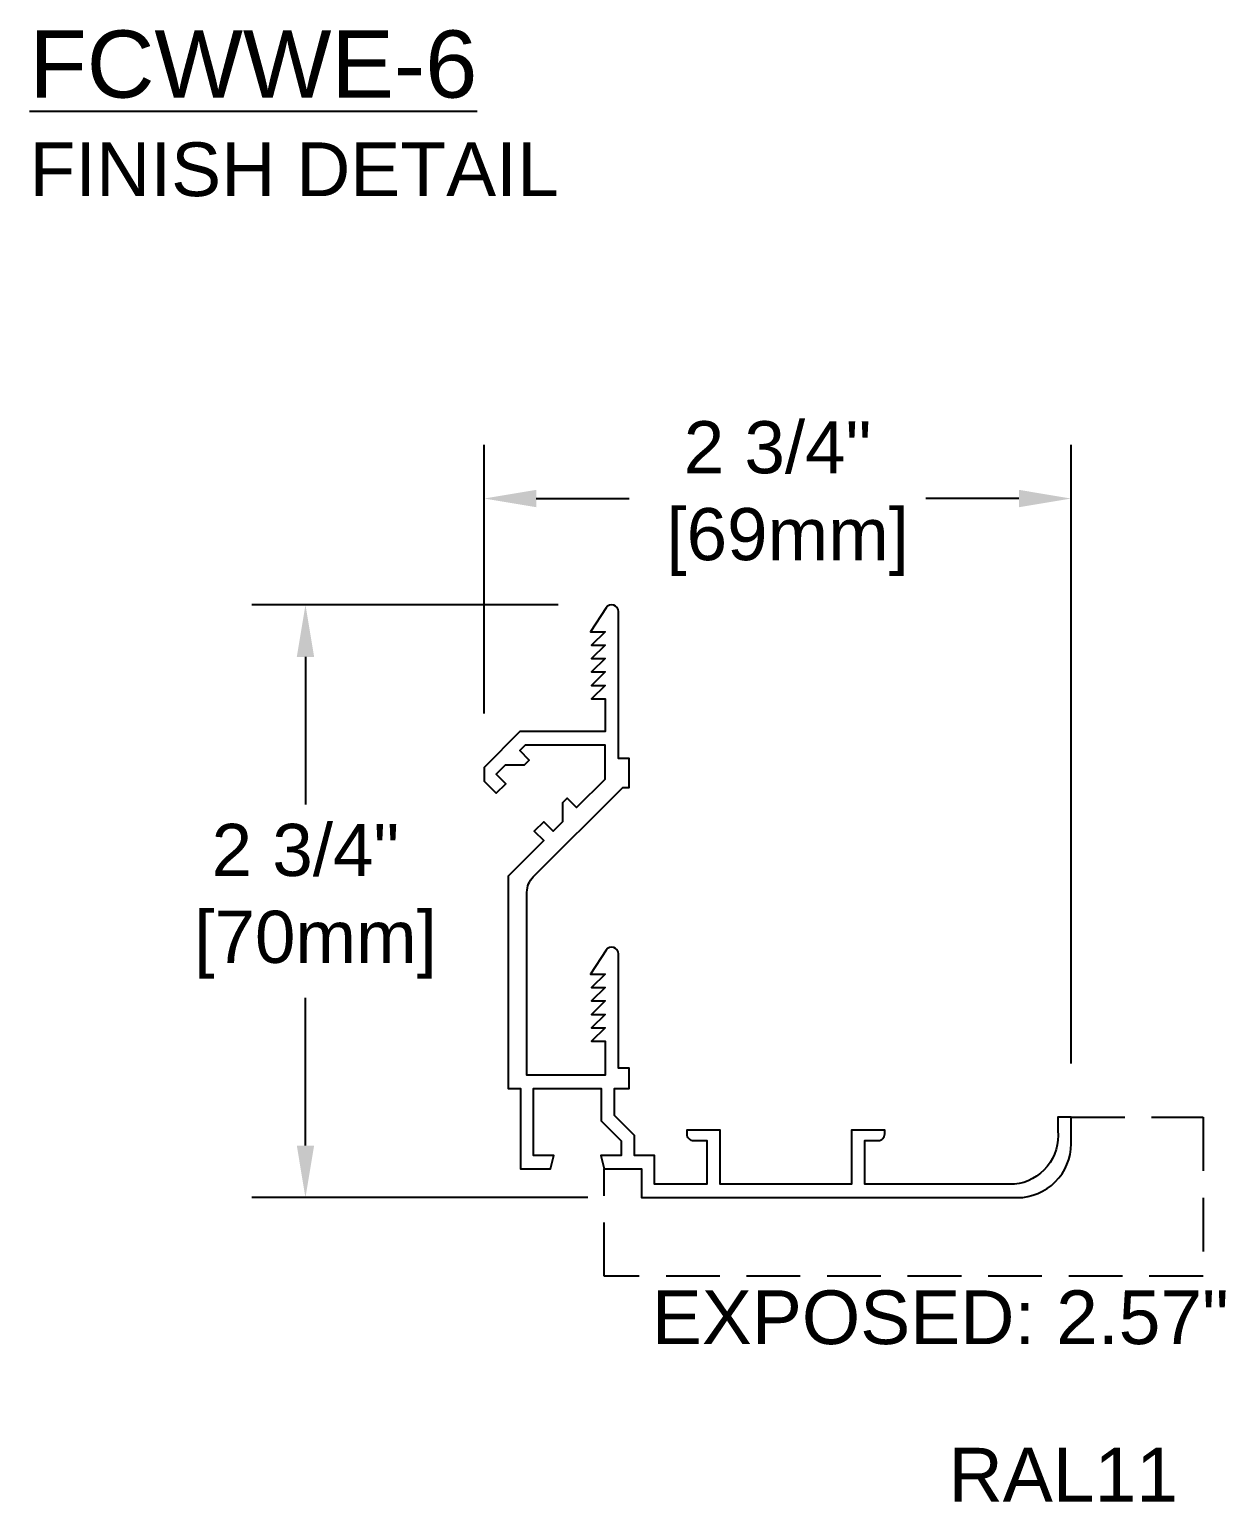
# Model space of a CAD drawing. Header units: inches. Extents: x -4.6 to 30.8, y 2.2 to 12.4.
# Drawn here: x 25.23 to 30.8, y 5.53 to 12.38 of the extents above; entities that cross this region are included whole.
import ezdxf

# ---------------------------------------------------------------- set-up
doc = ezdxf.new("R2010")
doc.units = ezdxf.units.IN
doc.header["$MEASUREMENT"] = 0
doc.linetypes.add('HIDDEN', pattern=[0.375, 0.25, -0.125])
doc.layers.add('Dimensions', color=3, linetype='Continuous')
doc.layers.add('Text', color=2, linetype='Continuous')
doc.styles.add('Arial', font='arial.ttf')
doc.dimstyles.new('Arial', dxfattribs={"dimtxt": 0.2425, "dimasz": 0.2425, "dimexe": 0.25, "dimexo": 0.25, "dimgap": 0.09, "dimtad": 0, "dimtih": 1, "dimtoh": 1, "dimdec": 4, "dimzin": 0, "dimdsep": 46, "dimlunit": 4, "dimtxsty": 'Arial', "dimcen": 0.09, "dimadec": 0, "dimazin": 0, "dimtfac": 1, "dimtdec": 4, "dimtofl": 0, "dimtmove": 0, "dimatfit": 3, "dimfxl": 0, "dimfrac": 2, "dimtolj": 1, "dimtzin": 0, "dimarcsym": 0})

# ---------------------------------------------------------------- blocks, each defined once
blk = doc.blocks.new('*D18')
at = {"layer": 'Defpoints', "color": 0}
for p in [(27.9379, 9.7031), (26.5119, 6.9449), (28.0762, 6.9449)]:
    blk.add_point(p, dxfattribs=at)
at = {"layer": 'Dimensions', "color": 0, "lineweight": -2}
for p, q in [((27.6879, 9.7031), (26.2619, 9.7031)), ((26.5119, 9.4606), (26.5119, 8.7736)), ((26.5119, 7.1874), (26.5119, 7.8745)), ((27.8262, 6.9449), (26.2619, 6.9449))]:
    blk.add_line(p, q, dxfattribs=at)
at = {"layer": 'Dimensions', "color": 0}
for points in [[(26.4715, 9.4606), (26.5524, 9.4606), (26.5119, 9.7031)], [(26.4715, 7.1874), (26.5524, 7.1874), (26.5119, 6.9449)]]:
    blk.add_solid(points, dxfattribs=at)
at = {"layer": 'Dimensions', "color": 0, "insert": (26.5119, 8.324), "char_height": 0.2425, "attachment_point": 5, "style": 'Arial'}
blk.add_mtext('\\A1;2 3/4"\\P [70mm]', dxfattribs=at)
blk = doc.blocks.new('*D19')
at = {"layer": 'Defpoints', "color": 0}
for p in [(30.076, 10.1975), (27.3436, 8.9468), (30.076, 7.3197)]:
    blk.add_point(p, dxfattribs=at)
at = {"layer": 'Dimensions', "color": 0, "lineweight": -2}
for p, q in [((27.3436, 9.1968), (27.3436, 10.4475)), ((30.076, 7.5697), (30.076, 10.4475)), ((27.5861, 10.1975), (28.019, 10.1975)), ((29.8335, 10.1975), (29.4006, 10.1975))]:
    blk.add_line(p, q, dxfattribs=at)
at = {"layer": 'Dimensions', "color": 0}
for points in [[(27.5861, 10.2379), (27.5861, 10.1571), (27.3436, 10.1975)], [(29.8335, 10.2379), (29.8335, 10.1571), (30.076, 10.1975)]]:
    blk.add_solid(points, dxfattribs=at)
at = {"layer": 'Dimensions', "color": 0, "insert": (28.7098, 10.1975), "char_height": 0.2425, "attachment_point": 5, "style": 'Arial'}
blk.add_mtext('\\A1;2 3/4"\\P [69mm]', dxfattribs=at)

msp = doc.modelspace()

# ---------------------------------------------------------------- linework, layer by layer
for points in [[(29.81219, 7.00694), (29.11565, 7.00694), (29.11565, 7.21024), (29.17765, 7.21024, 0.4142136), (29.20865, 7.24124), (29.20865, 7.25914), (29.05365, 7.25914), (29.05365, 7.00694), (28.44212, 7.00694), (28.44212, 7.25914), (28.28712, 7.25914), (28.28712, 7.24124, 0.4142136), (28.31812, 7.21024), (28.38012, 7.21024), (28.38012, 7.00694), (28.13711, 7.00694), (28.13711, 7.14037), (28.0435, 7.14037), (28.0435, 7.23437), (27.9505, 7.32737), (27.9505, 7.45337), (28.01918, 7.45337), (28.01918, 7.5466), (27.96918, 7.5466), (27.96918, 8.07883, 0.7452408), (27.91179, 8.09595), (27.83918, 7.98508), (27.90718, 7.98508), (27.84418, 7.92258), (27.90718, 7.92258), (27.84418, 7.86008), (27.90718, 7.86008), (27.84418, 7.79758), (27.90718, 7.79758), (27.84418, 7.73508), (27.90718, 7.73508), (27.84418, 7.67258), (27.90718, 7.67258), (27.90718, 7.51537), (27.54309, 7.51537), (27.54309, 8.36611, -0.1989124), (27.57238, 8.43682), (27.98918, 8.85362), (28.01918, 8.85362), (28.01918, 8.92087), (28.01918, 8.98812), (27.96918, 8.98812), (27.96918, 9.67187, 0.7452408), (27.91179, 9.68899), (27.83918, 9.57812), (27.90718, 9.57812), (27.84418, 9.51562), (27.90718, 9.51562), (27.84418, 9.45312), (27.90718, 9.45312), (27.84418, 9.39062), (27.90718, 9.39062), (27.84418, 9.32812), (27.90718, 9.32812), (27.84418, 9.26562), (27.90718, 9.26562), (27.90718, 9.11341), (27.51023, 9.11341), (27.34357, 8.94675), (27.34357, 8.88334), (27.40025, 8.82666), (27.44409, 8.8705), (27.39954, 8.91505), (27.44338, 8.95889), (27.53177, 8.95818), (27.55369, 8.9801), (27.50915, 9.02465), (27.53591, 9.05141), (27.90528, 9.05141), (27.90528, 8.89045), (27.77431, 8.75948), (27.73047, 8.80332), (27.70855, 8.7814), (27.70855, 8.69372), (27.66471, 8.64988), (27.62087, 8.69372), (27.57703, 8.64988), (27.62087, 8.60604), (27.45541, 8.44058), (27.45541, 7.45337), (27.51281, 7.45337), (27.51281, 7.07837), (27.65188, 7.07837), (27.6685, 7.14037), (27.5735, 7.14037), (27.5735, 7.45337), (27.8885, 7.45337), (27.8885, 7.30168), (27.9815, 7.20868), (27.9815, 7.14037), (27.8865, 7.14037), (27.90311, 7.07837)], [(27.90311, 7.07837), (28.07623, 7.07837), (28.07623, 6.94494), (29.82599, 6.94494, 0.4142136), (30.07599, 7.19494), (30.07599, 7.3197)], [(30.07599, 7.3197), (30.01399, 7.3197), (30.01399, 7.25694, -0.4142136), (29.81219, 7.00694)]]:
    msp.add_lwpolyline(points, format="xyb")
at = {"linetype": 'HIDDEN'}
msp.add_lwpolyline([(30.07599, 7.3197), (30.69032, 7.3197), (30.69032, 6.5788), (27.90311, 6.5788), (27.90311, 7.07837)], dxfattribs=at)

# ---------------------------------------------------------------- texts
at = {"layer": 'Text', "insert": (25.22687, 12.37534), "char_height": 0.3125, "width": 7.0606462, "attachment_point": 1, "style": 'Arial'}
msp.add_mtext('{\\LFCWWE-6\\P\\H0.8x;\\lFINISH DETAIL}', dxfattribs=at)
at = {"layer": 'Text', "char_height": 0.25, "attachment_point": 4, "style": 'Arial'}
for s, insert in [('EXPOSED: 2.57"', (28.12407, 6.38661)), ('RAL11', (29.50598, 5.65592))]:
    msp.add_mtext(s, dxfattribs=dict(at, insert=insert))

# ---------------------------------------------------------------- dimensions: what is measured, and where the dimension line sits
at = {"layer": 'Dimensions'}
dim = msp.add_linear_dim(base=(30.07599, 10.19752), p1=(27.34357, 8.94675), p2=(30.07599, 7.3197), dimstyle='Arial', override={"dimpost": '\\X'}, dxfattribs=at)
dim.commit()
dim.dimension.update_dxf_attribs({"geometry": '*D19', "text_midpoint": (28.70978, 10.19752), "dimtype": 160})
dim = msp.add_linear_dim(base=(26.51195, 6.94494), p1=(27.93793, 9.70312), p2=(28.07623, 6.94494), angle=90, dimstyle='Arial', override={"dimpost": '\\X'}, dxfattribs=at)
dim.commit()
dim.dimension.update_dxf_attribs({"geometry": '*D18', "text_midpoint": (26.51195, 8.32403), "dimtype": 160})

doc.saveas('drawing.dxf')
